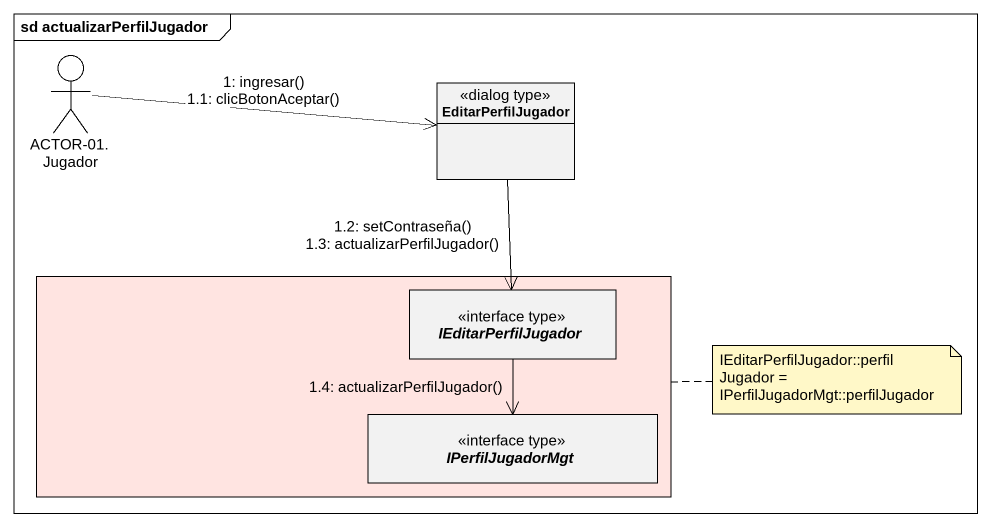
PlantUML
@startuml
mainframe sd actualizarPerfilJugador
allowmixing
hide circle
hide empty members
actor "ACTOR-01. Jugador" as ACTOR_01_Jugador
class EditarPerfilJugador <<dialog type>>
rectangle " " as rectangle1 #FFE4E1 {
  interface IEditarPerfilJugador <<interface type>>
  interface IPerfilJugadorMgt <<interface type>>
}
ACTOR_01_Jugador -right-> EditarPerfilJugador : 1: ingresar()\n1.1: clicBotonAceptar()
EditarPerfilJugador --> IEditarPerfilJugador : 1.2: setContraseña()\n1.3: actualizarPerfilJugador()
IEditarPerfilJugador --> IPerfilJugadorMgt : 1.4: actualizarPerfilJugador()
note right of rectangle1 : IEditarPerfilJugador::perfilJugador = IPerfilJugadorMgt::perfilJugador
@enduml
